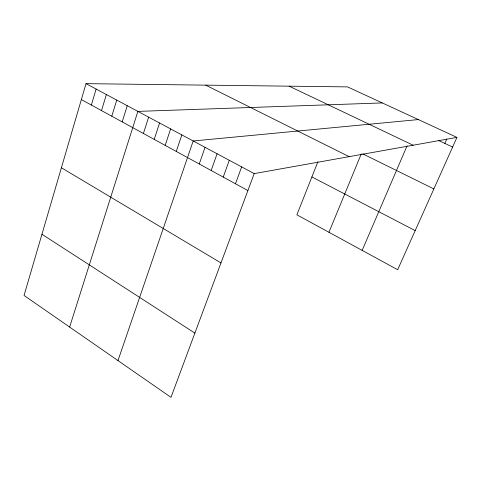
<?xml version="1.0" encoding="UTF-8"?>
<svg xmlns="http://www.w3.org/2000/svg" width="481" height="481" viewBox="0 0 481 481"><rect width="100%" height="100%" fill="white"/><g stroke="black" fill="none" stroke-linecap="round" stroke-linejoin="round"><path stroke-width="0.72" d="M456.95 137.398L347.547 86.899L86.009 83.652L24.05 295.454L170.989 397.348L254.202 173.605L456.95 137.398L397.661 269.727L296.885 214.815L317.953 161.628M91.366 105.05L96.122 89.063M101.515 110.594L106.361 94.541M111.784 116.21L116.733 100.084M122.192 121.891L127.237 105.7M69.631 327.062L137.873 111.394L382.287 102.934M143.404 133.477L148.653 117.154M154.215 139.388L159.572 122.992M165.169 145.37L170.629 128.908M176.268 151.431L181.842 134.902M117.989 360.594L193.2 140.981L418.344 119.577M199.26 163.991L205.062 147.324M211.165 170.496L217.093 153.758M223.238 177.092L229.287 160.281M235.48 183.778L241.654 166.895M328.95 232.287L361.261 153.926M362.163 250.385L407.07 145.827M444.829 143.41L446.825 138.913M438.383 140.398L452.621 147.054M289.141 86.171L413.155 145.22M362.794 153.86L433.862 188.925M205.694 85.137L349.134 156.65M311.892 176.924L415.187 230.609M86.009 83.652L254.202 173.605M81.349 99.579L247.895 190.56M61.406 167.767L220.983 262.921M41.949 234.265L194.877 333.105"/></g></svg>
